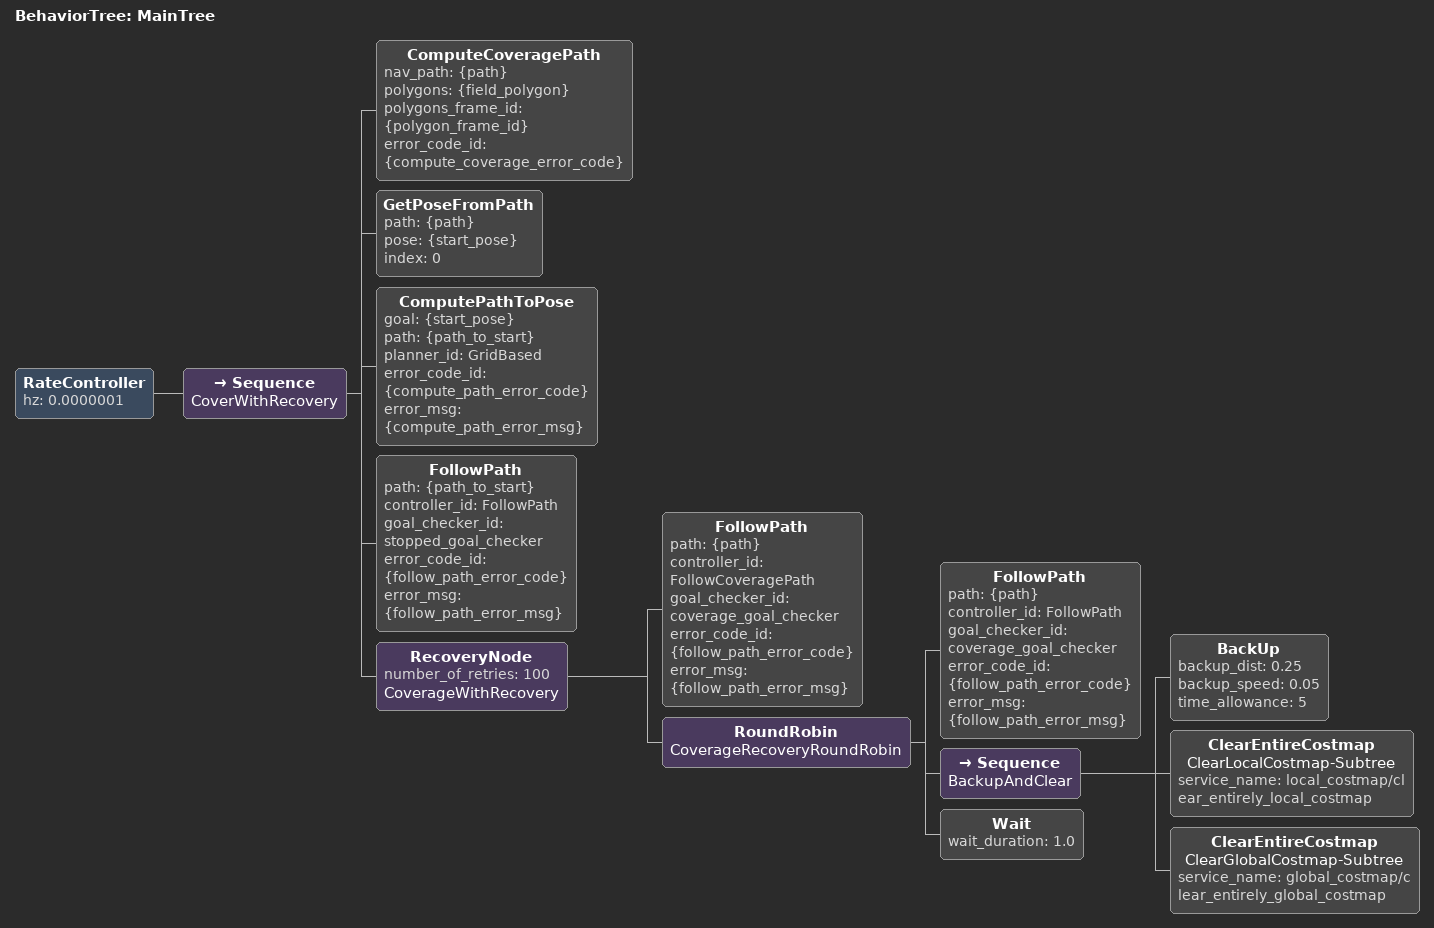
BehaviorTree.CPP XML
<root BTCPP_format="4" main_tree_to_execute="MainTree">
  <BehaviorTree ID="MainTree">
    <RateController hz="0.0000001">  <!-- once per goal -->
      <Sequence name="CoverWithRecovery">
        <!-- F2C plan -->
        <ComputeCoveragePath nav_path="{path}" polygons="{field_polygon}" polygons_frame_id="{polygon_frame_id}" error_code_id="{compute_coverage_error_code}"/>

        <!-- Drive to strip[0] before starting MPPI on the coverage plan -->
        <GetPoseFromPath path="{path}" pose="{start_pose}" index="0"/>
        <ComputePathToPose goal="{start_pose}" path="{path_to_start}" planner_id="GridBased" error_code_id="{compute_path_error_code}" error_msg="{compute_path_error_msg}"/>
        <FollowPath path="{path_to_start}" controller_id="FollowPath" goal_checker_id="stopped_goal_checker" error_code_id="{follow_path_error_code}" error_msg="{follow_path_error_msg}"/>

        <!-- Mow the coverage plan with retry/recovery -->
        <RecoveryNode number_of_retries="100" name="CoverageWithRecovery">
          <!-- Primary: MPPI tracking of the F2C plan -->
          <FollowPath path="{path}" controller_id="FollowCoveragePath" goal_checker_id="coverage_goal_checker" error_code_id="{follow_path_error_code}" error_msg="{follow_path_error_msg}"/>

          <!-- Recovery: fallback to RPP, or BackUp + ClearCostmap + Wait -->
          <RoundRobin name="CoverageRecoveryRoundRobin">
            <FollowPath path="{path}" controller_id="FollowPath" goal_checker_id="coverage_goal_checker" error_code_id="{follow_path_error_code}" error_msg="{follow_path_error_msg}"/>
            <Sequence name="BackupAndClear">
              <BackUp backup_dist="0.25" backup_speed="0.05" time_allowance="5"/>
              <ClearEntireCostmap name="ClearLocalCostmap-Subtree" service_name="local_costmap/clear_entirely_local_costmap"/>
              <ClearEntireCostmap name="ClearGlobalCostmap-Subtree" service_name="global_costmap/clear_entirely_global_costmap"/>
            </Sequence>
            <Wait wait_duration="1.0"/>
          </RoundRobin>
        </RecoveryNode>
      </Sequence>
    </RateController>
  </BehaviorTree>
</root>
